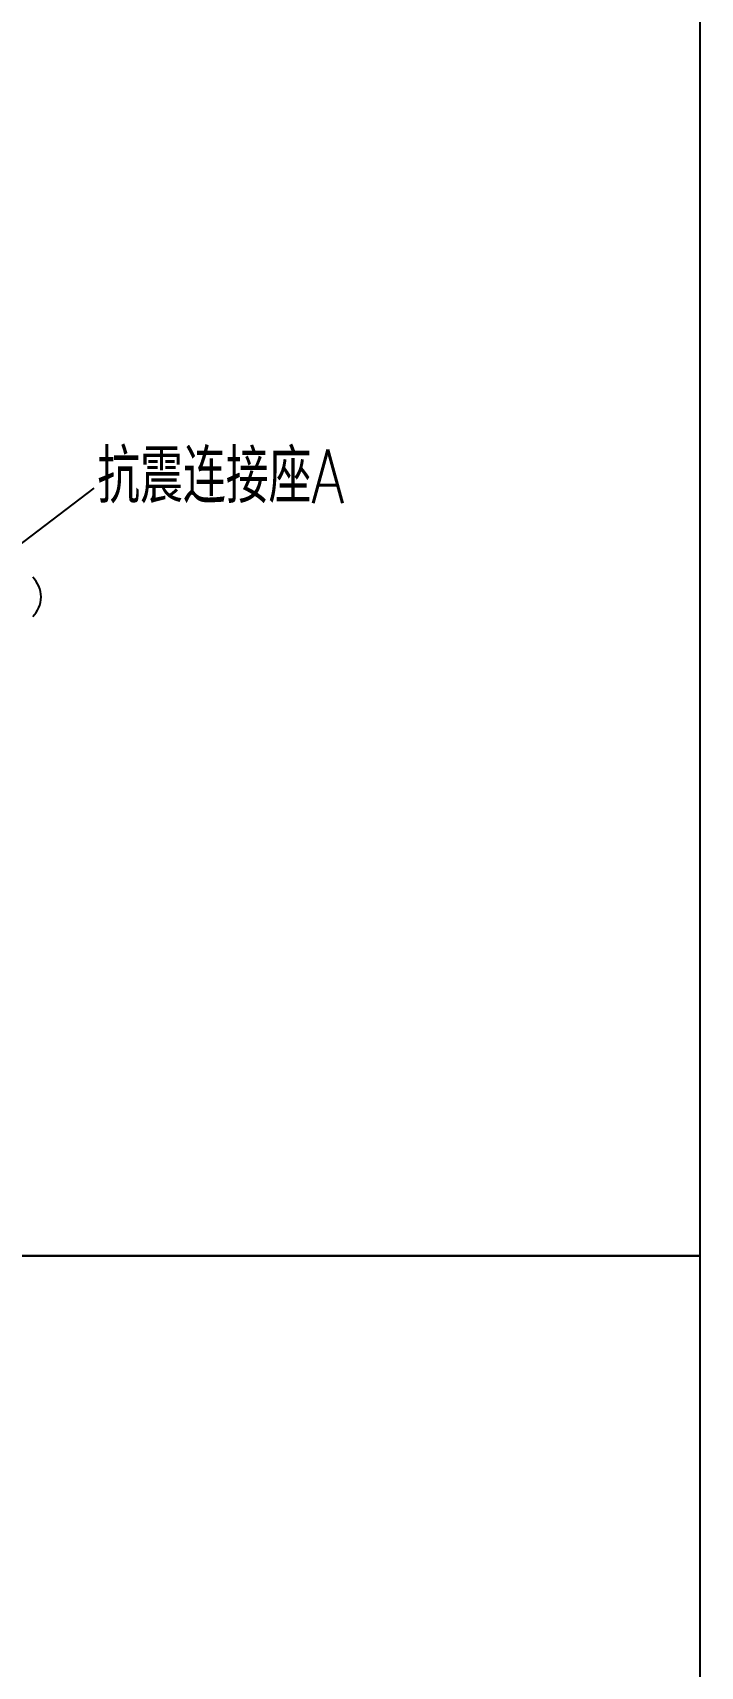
# Model space of a CAD drawing. Extents: x 27938 to 1507990, y 110129 to 923079.
# Drawn here: x 673574 to 678565, y 350199 to 362411 of the extents above; entities that cross this region are included whole.
import ezdxf

# ---------------------------------------------------------------- set-up
doc = ezdxf.new("R2010")
doc.units = 0
doc.header["$LTSCALE"] = 1000
doc.header["$MEASUREMENT"] = 0
doc.layers.add('W_DIM', color=4, linetype='Continuous')
doc.styles.get("Standard").update_dxf_attribs({"font": 'gbenor.shx', "bigfont": 'gbcbig.shx'})
doc.styles.add('wwp100', font='txt.shx', dxfattribs={"width": 0.7, "height": 400, "bigfont": 'hztxt.shx'})
doc.dimstyles.get("Standard").update_dxf_attribs({"dimtxt": 0.18, "dimasz": 0.18, "dimexe": 0.18, "dimexo": 0.0625, "dimgap": 0.09, "dimtad": 0, "dimtih": 1, "dimtoh": 1, "dimdec": 4, "dimzin": 0, "dimdsep": 46, "dimtxsty": 'Standard', "dimcen": 0.09, "dimadec": 0, "dimazin": 0, "dimtfac": 1, "dimtdec": 4, "dimtofl": 0, "dimtmove": 0, "dimatfit": 3, "dimfxl": 1, "dimtolj": 1, "dimtzin": 0, "dimarcsym": 0})

msp = doc.modelspace()

# ---------------------------------------------------------------- linework, layer by layer
at = {"color": 7}
for p, q in [((678564.6, 353268), (678564.6, 372277.4)), ((678564.6, 353268), (678564.6, 372277.4)), ((631747.7, 353268), (678564.6, 353268)), ((678562.3, 353268), (655827.2, 353268)), ((678562.3, 335847.7), (678562.3, 353268))]:
    msp.add_line(p, q, dxfattribs=at)
msp.add_arc((673431.7, 358192.9), 204.4, 313.94552, 46.05448)

# ---------------------------------------------------------------- texts
at = {"layer": 'W_DIM', "color": 7, "style": 'wwp100', "width": 0.8}
msp.add_text('抗震连接座A', height=400, dxfattribs=at).set_placement((674057.2, 358894.6))

# ---------------------------------------------------------------- leaders
msp.add_leader([(673232.3, 358397.3), (674033.6, 359006.6)], dimstyle='Standard', override={"dimgap": 20})

doc.saveas('drawing.dxf')
